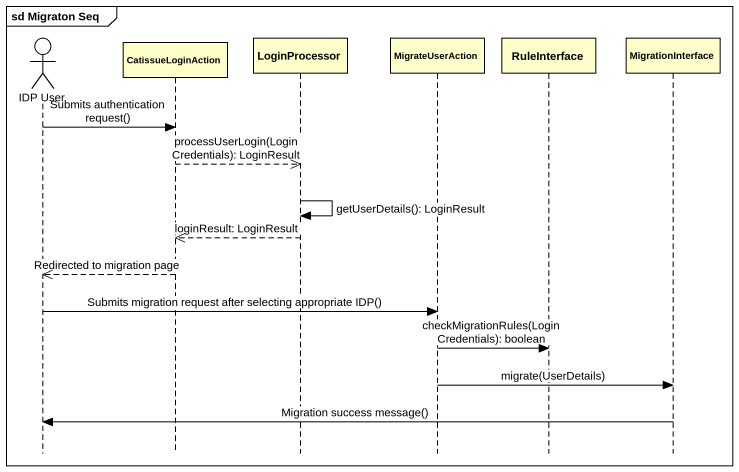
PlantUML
@startuml
mainframe sd Migraton Seq
hide footbox
actor "IDP User" as IDP_User
participant CatissueLoginAction
participant LoginProcessor
participant MigrateUserAction
participant RuleInterface
participant MigrationInterface

IDP_User -> CatissueLoginAction : Submits authentication request()
CatissueLoginAction -->> LoginProcessor : processUserLogin(LoginCredentials): LoginResult
LoginProcessor -> LoginProcessor : getUserDetails(): LoginResult
LoginProcessor -->> CatissueLoginAction : loginResult: LoginResult
CatissueLoginAction -->> IDP_User : Redirected to migration page
IDP_User -> MigrateUserAction : Submits migration request after selecting appropriate IDP()
MigrateUserAction -> RuleInterface : checkMigrationRules(LoginCredentials): boolean
MigrateUserAction -> MigrationInterface : migrate(UserDetails)
MigrationInterface -> IDP_User : Migration success message()
@enduml
